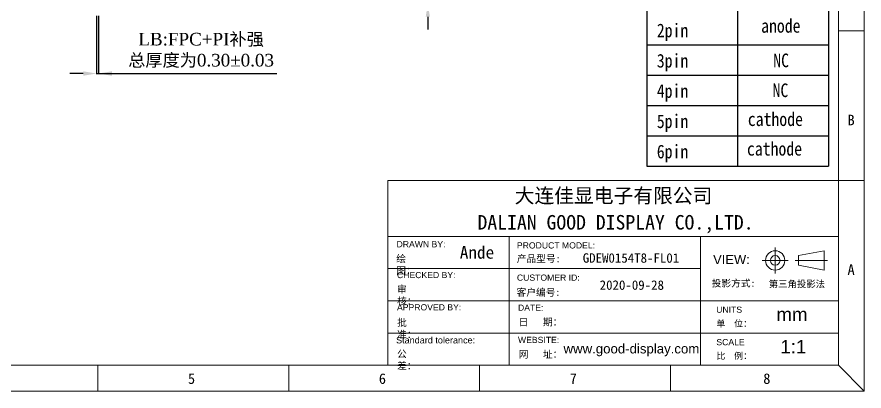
# Model space of a CAD drawing. Header units: millimetres. Extents: x -501 to 2391, y 247 to 418.
# Drawn here: x 2256.1 to 2390.5, y 247.1 to 306.4 of the extents above; entities that cross this region are included whole.
import ezdxf
from ezdxf.enums import TextEntityAlignment as Align

# ---------------------------------------------------------------- set-up
doc = ezdxf.new("R2010")
doc.units = ezdxf.units.MM
doc.header["$LTSCALE"] = 30.734
doc.header["$PDMODE"] = 3
doc.header["$PDSIZE"] = 8
doc.layers.get('0').update_dxf_attribs({"linetype": 'CONTINUOUS'})
doc.layers.get('Defpoints').update_dxf_attribs({"linetype": 'CONTINUOUS'})
doc.layers.add('DIM', color=3, linetype='CONTINUOUS')
doc.layers.add('标注', color=4, linetype='CONTINUOUS')
doc.layers.add('Sundenal', color=4, linetype='CONTINUOUS', lineweight=20)
doc.layers.add('文字', color=2, linetype='CONTINUOUS', lineweight=20)
doc.styles.add('_txtstyle_1.50_0_0', font='simsun.ttc', dxfattribs={"height": 1.5})
doc.styles.add('SimSun_txtstyle_5.42_0_0', font='', dxfattribs={"height": 5.41728})
doc.styles.get("Standard").update_dxf_attribs({"font": 'txt', "width": 0.85})
doc.styles.add('STYLE1', font='arial.ttf')
doc.styles.add('Times New Roman', font='times.ttf', dxfattribs={"height": 2})
doc.styles.add('宋体', font='')
doc.styles.get('SimSun_txtstyle_5.42_0_0').set_extended_font_data('SimSun')
doc.styles.get('宋体').set_extended_font_data('SimSun')
doc.dimstyles.new('副本 ISO', dxfattribs={"dimscale": 0.85, "dimtxt": 2, "dimasz": 2.5, "dimexe": 0.1, "dimexo": 0.1, "dimtad": 1, "dimrnd": 0.001, "dimzin": 1, "dimdsep": 46, "dimtxsty": 'Times New Roman', "dimcen": 2.5, "dimclrd": 4, "dimclre": 4, "dimclrt": 4, "dimazin": 0, "dimtfac": 1, "dimtmove": 0, "dimatfit": 3, "dimfxl": 1, "dimtolj": 1, "dimarcsym": 0})
doc.dimstyles.new('正常标注', dxfattribs={"dimtxt": 2.25, "dimasz": 2, "dimexe": 0.5, "dimexo": 0.5, "dimgap": 0.5, "dimtad": 0, "dimzin": 1, "dimdsep": 46, "dimtxsty": 'Standard', "dimcen": -0.5, "dimclrd": 3, "dimclre": 3, "dimclrt": 3, "dimadec": 0, "dimazin": 0, "dimtfac": 1, "dimtmove": 0, "dimatfit": 3, "dimfxl": 1, "dimtolj": 1, "dimtzin": 0, "dimlwd": -1, "dimlwe": -1, "dimarcsym": 0})

# ---------------------------------------------------------------- blocks, each defined once
blk = doc.blocks.new('*D109')
at = {"color": 3, "transparency": 16777216}
for p, q in [((2321.27, 314.47), (2321.27, 316.47)), ((2328, 312.47), (2320.77, 312.47)), ((2321.27, 308.47), (2321.27, 312.47)), ((2328, 308.47), (2320.77, 308.47)), ((2321.27, 306.47), (2321.27, 304.47))]:
    blk.add_line(p, q, dxfattribs=at)
for points in [[(2320.94, 314.47), (2321.6, 314.47), (2321.27, 312.47)], [(2321.6, 306.47), (2320.94, 306.47), (2321.27, 308.47)]]:
    blk.add_solid(points, dxfattribs=at)
at = {"layer": 'Defpoints', "color": 0, "transparency": 16777216}
for p in [(2321.27, 312.47), (2328.5, 312.47), (2328.5, 308.47)]:
    blk.add_point(p, dxfattribs=at)
at = {"color": 3, "transparency": 16777216, "insert": (2321.27, 319.88), "char_height": 2.25, "attachment_point": 5, "rotation": 90}
blk.add_mtext('\\A1;4.00', dxfattribs=at)
blk = doc.blocks.new('*D111')
at = {"layer": 'Defpoints', "color": 0, "transparency": 16777216}
for p in [(2268.7, 306.67), (2269, 306.67), (2269, 297.47)]:
    blk.add_point(p, dxfattribs=at)
at = {"layer": '标注', "color": 4, "linetype": 'Continuous', "lineweight": -2, "transparency": 16777216}
for p, q in [((2268.7, 306.59), (2268.7, 297.38)), ((2269, 306.59), (2269, 297.38)), ((2266.58, 297.47), (2264.45, 297.47)), ((2268.7, 297.47), (2269, 297.47)), ((2269, 297.47), (2297.32, 297.47)), ((2271.13, 297.47), (2273.25, 297.47))]:
    blk.add_line(p, q, dxfattribs=at)
at = {"layer": '标注', "color": 4, "transparency": 16777216}
for points in [[(2266.58, 297.11), (2266.58, 297.82), (2268.7, 297.47)], [(2271.13, 297.82), (2271.13, 297.11), (2269, 297.47)]]:
    blk.add_solid(points, dxfattribs=at)
at = {"layer": '标注', "color": 4, "lineweight": 0, "transparency": 16777216, "insert": (2285.29, 301.14), "char_height": 2, "attachment_point": 5, "style": 'Times New Roman'}
blk.add_mtext('\\A1;LB:FPC+PI{\\fSimSun|b0|i0|c134|p2;补强\\P总厚度为}0.30%%P0.03', dxfattribs=at)

msp = doc.modelspace()

# ---------------------------------------------------------------- linework, layer by layer
at = {"color": 4}
for p, q in [((2384.835, 316.395), (2384.835, 282.795)), ((2356.035, 311.595), (2356.035, 282.795)), ((2370.435, 311.595), (2370.435, 282.795)), ((2356.035, 301.995), (2384.835, 301.995)), ((2356.035, 297.195), (2384.835, 297.195)), ((2356.035, 292.395), (2384.835, 292.395)), ((2356.035, 287.595), (2384.835, 287.595)), ((2356.035, 282.795), (2384.835, 282.795))]:
    msp.add_line(p, q, dxfattribs=at)
at = {"layer": 'Sundenal', "ltscale": 0.2}
msp.add_line((2386.422, 251.201), (2390.502, 247.121), dxfattribs=at)
at = {"layer": 'Sundenal', "color": 4}
msp.add_lwpolyline([(2147.732, 247.121), (2390.502, 247.121), (2390.502, 418.482), (2147.732, 418.482)], close=True, dxfattribs=at)
at = {"layer": 'Sundenal', "ltscale": 0.2}
for points in [[(2386.422, 414.402), (2151.812, 414.402), (2151.812, 251.201), (2386.422, 251.201)], [(2386.422, 280.523), (2314.947, 280.523), (2314.947, 251.201), (2386.422, 251.201)]]:
    msp.add_lwpolyline(points, close=True, dxfattribs=at)
at = {"layer": 'Sundenal', "color": 4}
for points in [[(2386.422, 304.241), (2390.502, 304.241)], [(2386.422, 280.523), (2390.502, 280.523)], [(2386.422, 271.651), (2347.439, 271.651), (2314.947, 271.651)], [(2334.191, 271.651), (2334.191, 251.201)], [(2314.947, 266.538), (2347.439, 266.538), (2364.563, 266.538)], [(2386.422, 256.314), (2347.439, 256.314), (2314.947, 256.314)], [(2268.909, 251.201), (2268.909, 247.121)], [(2299.203, 251.201), (2299.203, 247.121)], [(2329.497, 251.201), (2329.497, 247.121)], [(2359.791, 251.201), (2359.791, 247.121)]]:
    msp.add_lwpolyline(points, dxfattribs=at)
at = {"layer": 'Sundenal', "color": 4, "ltscale": 0.5}
for points in [[(2364.563, 271.651), (2364.563, 256.314), (2364.563, 251.201)], [(2376.397, 265.782), (2376.397, 269.872)], [(2374.353, 267.827), (2378.442, 267.827)], [(2384.681, 267.827), (2379.569, 267.827)], [(2314.947, 261.426), (2347.439, 261.426), (2370.958, 261.426), (2386.422, 261.426)]]:
    msp.add_lwpolyline(points, dxfattribs=at)
msp.add_lwpolyline([(2384.17, 269.361), (2384.17, 266.293), (2380.08, 267.06), (2380.08, 268.594)], close=True, dxfattribs=at)
for radius in [1.534, 0.767]:
    msp.add_circle((2376.397, 267.827), radius, dxfattribs=at)

# ---------------------------------------------------------------- texts
at = {"color": 4, "char_height": 2.3, "width": 61.39522, "attachment_point": 1, "style": 'SimSun_txtstyle_5.42_0_0'}
for s, insert in [('大连佳显电子有限公司', (2335.053, 279.251)), ('DALIAN GOOD DISPLAY CO.,LTD.', (2329.156, 275.028))]:
    msp.add_mtext(s, dxfattribs=dict(at, insert=insert))
at = {"layer": 'DIM', "color": 6, "char_height": 2.16, "attachment_point": 1}
for s, insert, width in [('{\\fSimSun|b0|i0|c134|p2;2pin}', (2357.613, 305.378), 10.06438), ('{\\fSimSun|b0|i0|c134|p2;anode}', (2374.169, 306.103), 11.94197), ('{\\fSimSun|b0|i0|c134|p2;3pin}', (2357.613, 300.578), 10.06438), ('{\\fSimSun|b0|i0|c134|p2;4pin}', (2357.613, 295.778), 10.06438), ('{\\fSimSun|b0|i0|c134|p2;5pin}', (2357.613, 290.978), 10.06438), ('{\\C4;cathode}', (2372.056, 291.307), 11.94197), ('{\\C4;cathode}', (2371.92, 286.614), 11.94197), ('{\\fSimSun|b0|i0|c134|p2;6pin}', (2357.613, 286.178), 10.06438)]:
    msp.add_mtext(s, dxfattribs=dict(at, insert=insert, width=width))
at = {"layer": 'DIM', "color": 2, "char_height": 2.16, "width": 11.94197, "attachment_point": 1}
for insert in [(2376.091, 300.632), (2375.984, 295.889)]:
    msp.add_mtext('{\\fSimSun|b0|i0|c134|p2;NC}', dxfattribs=dict(at, insert=insert))
at = {"layer": 'Sundenal', "color": 4, "style": '宋体'}
for s, p in [('B', (2388.445, 290.095)), ('A', (2388.445, 266.376)), ('5', (2283.774, 249.09)), ('6', (2314.069, 249.09)), ('7', (2344.363, 249.09)), ('8', (2375.073, 249.09))]:
    msp.add_text(s, height=1.669, dxfattribs=at).set_placement(p, align=Align.MIDDLE_CENTER)
at = {"layer": 'Sundenal', "color": 4, "ltscale": 0.5, "style": 'STYLE1'}
for s, height, p in [('DRAWN BY:', 0.9805, (2316.311, 270.404)), ('VIEW:', 1.4707, (2366.548, 267.976))]:
    msp.add_text(s, height=height, dxfattribs=at).set_placement(p, align=Align.MIDDLE_LEFT)
at = {"layer": 'Sundenal', "color": 4, "style": 'STYLE1'}
for s, p in [('PRODUCT MODEL:', (2335.411, 270.215)), ('CHECKED BY:', (2316.382, 265.513)), ('CUSTOMER ID:', (2335.411, 265.103)), ('APPROVED BY:', (2316.382, 260.401))]:
    msp.add_text(s, height=0.98046, dxfattribs=at).set_placement(p, align=Align.MIDDLE_LEFT)
for s, p in [('DATE:', (2335.582, 259.849)), ('WEBSITE:', (2335.582, 254.737))]:
    msp.add_text(s, height=0.9805, dxfattribs=at).set_placement(p)
at = {"layer": 'Sundenal', "color": 4, "ltscale": 0.5, "style": 'STYLE1'}
for s, p in [('UNITS', (2367.039, 259.53)), ('SCALE', (2367.069, 254.383))]:
    msp.add_text(s, height=0.9805, dxfattribs=at).set_placement(p)
at = {"layer": 'Sundenal', "color": 4, "ltscale": 0.5, "attachment_point": 1, "style": 'STYLE1'}
for s, insert, char_height, width in [('{\\fSimSun|b0|i0|c134|p54;绘   图：}', (2316.267, 268.675), 1.13024, 6.31172), ('{\\fNSimSun|b0|i0|c134|p49;投影方式:}', (2366.327, 264.767), 1.10126, 7.51471), ('{\\fSimSun|b0|i0|c134|p54;审   核：}', (2316.396, 263.82), 1.13024, 6.46019), ('{\\fArial|b0|i0|c0|p32;mm}', (2376.584, 260.336), 2.12697, 4.92162), ('{\\fSimSun|b0|i0|c134|p54;批   准：}', (2316.396, 258.54), 1.13024, 6.4606), ('{\\fNSimSun|b0|i0|c134|p49;单  位：}', (2367.066, 258.328), 1.01968, 5.61978), ('1:1', (2377.222, 255.219), 2.127, 4.10292), ('{\\fSimSun|b0|i0|c134|p54;公    差：  }', (2316.396, 253.565), 1.13024, 7.25029), ('{\\fNSimSun|b0|i0|c134|p49;比  例：}', (2367.066, 253.215), 1.01968, 5.42018)]:
    msp.add_mtext(s, dxfattribs=dict(at, insert=insert, char_height=char_height, width=width))
at = {"layer": 'Sundenal', "color": 4, "attachment_point": 1, "style": 'STYLE1'}
for s, insert, char_height, width in [('{\\fSimSun|b0|i0|c134|p54;产品型号:}', (2335.393, 268.675), 1.13024, 7.81092), ('{\\fSimSun|b0|i0|c134|p54;客户编号:}', (2335.358, 263.336), 1.13024, 7.32027), ('{\\fSimSun|b0|i0|c134|p54;日   期：}', (2335.694, 258.633), 1.13024, 7.62575), ('{\\fArial|b0|i0|c0|p34;Standard tolerance: }', (2316.234, 255.7), 1.02948, 12.98906), ('{\\fSimSun|b0|i0|c134|p54;网   址：}', (2335.694, 253.52), 1.13024, 7.62575)]:
    msp.add_mtext(s, dxfattribs=dict(at, insert=insert, char_height=char_height, width=width))
at = {"layer": 'Sundenal', "color": 4, "lineweight": 30, "insert": (2375.384, 264.622), "char_height": 1.0635, "width": 9.61176, "attachment_point": 1, "style": '宋体'}
msp.add_mtext('第三角投影法', dxfattribs=at)
at = {"layer": 'Sundenal', "color": 4, "true_color": 0x00ffff, "insert": (2353.583, 254.586), "char_height": 1.5, "width": 15.27587, "attachment_point": 2, "style": '_txtstyle_1.50_0_0'}
msp.add_mtext('{\\fArial|b0|i0|c0|p34;www.good-display.com}', dxfattribs=at)
at = {"layer": '文字', "ltscale": 0.5, "insert": (2329.073, 270.107), "char_height": 2, "width": 6.3809, "attachment_point": 2, "style": '宋体'}
msp.add_mtext('{\\fSimSun|b0|i0|c134|p54;Ande}', dxfattribs=at)
at = {"layer": '文字', "char_height": 1.5, "width": 14.88876, "attachment_point": 5, "style": '宋体'}
for s, insert in [('GDEW0154T8-FL01', (2353.511, 268.208)), ('2020-09-28', (2353.648, 263.912))]:
    msp.add_mtext(s, dxfattribs=dict(at, insert=insert))

# ---------------------------------------------------------------- dimensions: what is measured, and where the dimension line sits
at = {"color": 4}
dim = msp.add_linear_dim(base=(2321.272, 312.466), p1=(2328.505, 308.466), p2=(2328.505, 312.466), angle=90, dimstyle='正常标注', override={"dimfxl": 1.25}, dxfattribs=at)
dim.commit()
dim.dimension.update_dxf_attribs({"geometry": '*D109', "text_midpoint": (2321.272, 319.881)})
at = {"layer": '标注', "color": 4, "linetype": 'Continuous', "lineweight": 0}
dim = msp.add_linear_dim(base=(2269.004, 297.467), p1=(2268.704, 306.671), p2=(2269.004, 306.671), text='LB:FPC+PI{\\fSimSun|b0|i0|c134|p2;补强\\P总厚度为}<>%%P0.03', dimstyle='副本 ISO', override={"dimclrd": 4, "dimclre": 4, "dimclrt": 4}, dxfattribs=at)
dim.commit()
dim.dimension.update_dxf_attribs({"geometry": '*D111', "text_midpoint": (2285.289, 297.467), "dimtype": 160})

doc.saveas('drawing.dxf')
